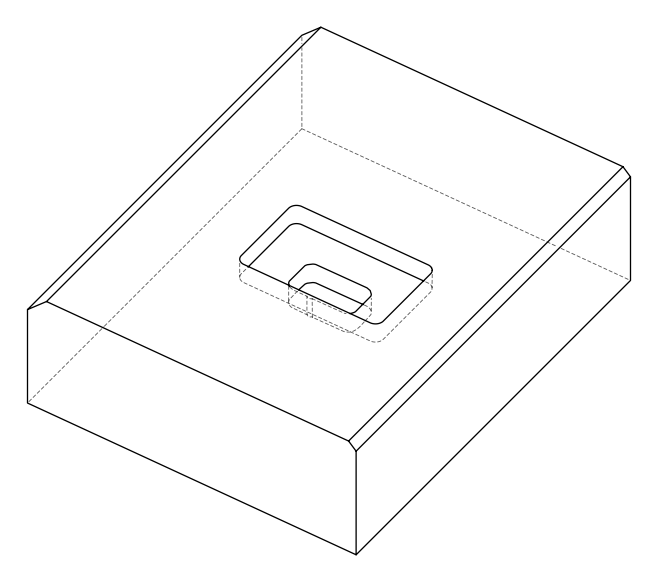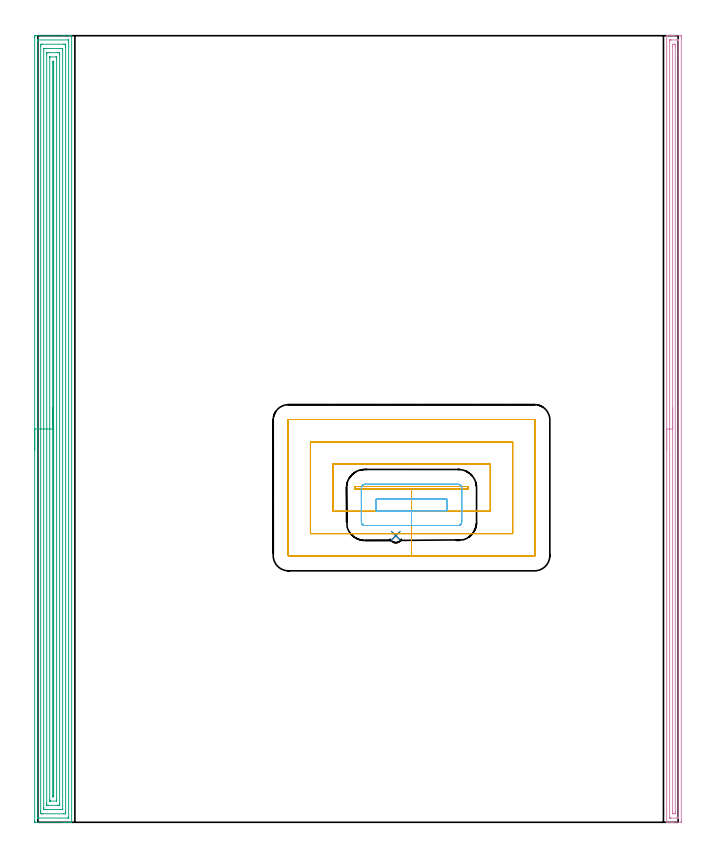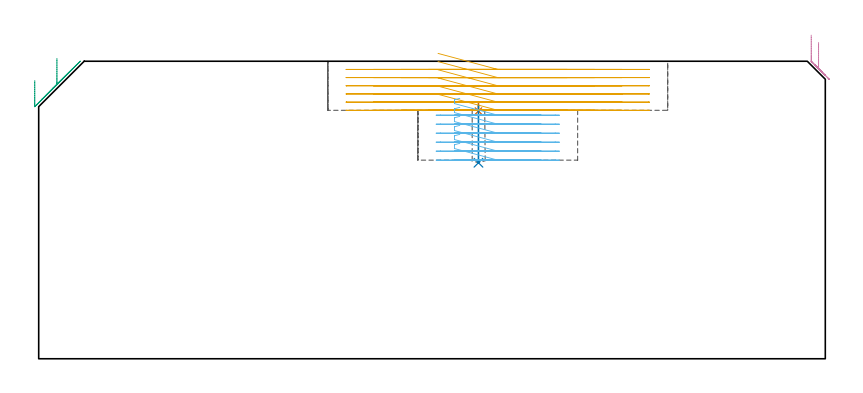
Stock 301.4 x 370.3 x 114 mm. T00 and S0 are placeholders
(PLAN: 6 operations, 3 tool changes, 45.6 min)
(1 SPOT_DRILL | STEP1POCKET | NXT0321_9005460120000 | 0.03 min | 1996 mm3)
(2 DRILL_BLIND_HOLE_INTO_CENTER | STEP1POCKET | NXT0301_036 | 0.09 min | 651 mm3)
(3 AREA_MILL | FG_CHAMFER_SURFACE | UGT0205_001 | 20.94 min | 56054 mm3)
(4 AREA_MILL_1 | FG_CHAMFER_SURFACE_1 | UGT0205_001 | 9.07 min | 8815 mm3)
(5 MILL_RECTANGULAR_POCKET | POCKET_RECTANGULAR_STRAIGHT | UGT0201_132 | Follow Part, ap 3.5, ae 75% | 12.25 min | 188607 mm3)
(6 MILL_RECTANGULAR_POCKET_1 | POCKET_RECTANGULAR_STRAIGHT_1 | UGT0201_132 | Follow Part, ap 3.5, ae 75% | 3.2 min | 37269 mm3)
(TOOL NXT0321_9005460120000 | NC Spot Drill, 142deg, 12mm, Carbide, Uncoated | D12 PA142 FL30 Z2)
(TOOL NXT0301_036 | Carbide Drill 6.5mm [860.1-0650-033A1-MM 2214] | D6.5 PA140 FL53 Z2)
(TOOL UGT0205_001 | Chamfer Mill 20 x 3 x 45 deg. | D20 FL50 Z2)
(TOOL UGT0201_132 | Carbide End Mill 14.0 | D14 FL30 Z4)
(OP 1 SPOT_DRILL)
G17 G21 G94 G90
T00 M6
G54
G17 G0 G90 X168.5 Y134.9 S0 M3
G43 Z124. H0
G94 G81 G98 Z94.92 F250. R98.2
G80
M5
M2
(OP 2 DRILL_BLIND_HOLE_INTO_CENTER)
G17 G21 G94 G90
T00 M6
G54
G17 G0 G90 X168.5 Y134.9 S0 M3
G43 Z124. H1
G94 G81 G98 Z75.1 F250. R97.2
G80
M5
M2
(OP 3 AREA_MILL)
G17 G21 G94 G90
T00 M6
G54
G17 G0 G90 X-1.5 Y175.15 S1061 M3
G43 Z124. H0
Z106.6
G94 G1 Y175.188 Z105.728 F250.
Y175.302 Z104.864
Y175.491 Z104.012
Y175.753 Z103.18
Y176.087 Z102.374
Y176.49 Z101.6
Y176.958 Z100.864
Y177.49 Z100.172
Y178.079 Z99.529
Y178.722 Z98.94
Y179.414 Z98.408
Y180.15 Z97.94
Y180.924 Z97.537
Y181.73 Z97.203
Y182.562 Z96.941
Y183.414 Z96.752
Y184.278 Z96.638
Y185.15 Z96.6
X-1.499 Y369.678 Z96.601
X-1.496 Y370.059 Z96.602
X-1.493 Y370.29 Z96.605
X-1.123 Y370.295 Z96.974
X-0.514 Y370.3 Z97.584
X12.285 Z110.381
X14.304 Z112.4
X14.647 Z112.742
X15.332 Z113.432
X15.605 Z113.705
X15.755 Y370.297 Z113.847
X15.897 Y370.29 Z113.988
X15.9 Y370.125 Z114.
Y0.175
X15.898 Y0.01 Z113.989
X15.755 Y0.003 Z113.847
X15.605 Y0. Z113.705
X15.332 Z113.431
X14.647 Z112.742
X13.428 Z111.525
X12.895 Z110.989
X12.285 Z110.381
X-1.123 Z96.974
X-1.393 Y0.003 Z96.704
X-1.492 Y0.01 Z96.606
X-1.499 Y0.111 Z96.599
X-1.5 Y0.622 Z96.6
Y185.15
X-0.086 Z98.014
X-0.085 Y367.726 Z98.015
X-0.084 Y367.891 Z98.016
X-0.079 Y368.255 Z98.021
X-0.077 Y368.29 Z98.023
X-0.012 Y368.294 Z98.088
X0.095 Y368.298 Z98.195
X0.229 Y368.3 Z98.329
X14.247 Y368.299 Z112.347
X14.422 Y368.295 Z112.522
X14.454 Y368.291 Z112.554
X14.479 Y368.285 Z112.579
X14.48 Y368.245 Z112.58
X14.484 Y368.057 Z112.584
X14.485 Y367.891 Z112.585
X14.486 Y367.162 Z112.586
X14.485 Y2.574 Z112.585
X14.484 Y2.409 Z112.584
X14.479 Y2.045 Z112.579
X14.477 Y2.01 Z112.577
X14.412 Y2.006 Z112.512
X14.305 Y2.003 Z112.405
X14.171 Y2. Z112.271
X0.153 Y2.001 Z98.253
X-0.022 Y2.005 Z98.078
X-0.054 Y2.009 Z98.046
X-0.079 Y2.015 Z98.021
X-0.08 Y2.055 Z98.02
X-0.084 Y2.243 Z98.016
X-0.085 Y2.409 Z98.015
X-0.086 Y3.138 Z98.014
Y185.15
X1.328 Z99.428
X1.329 Y365.39 Z99.429
X1.334 Y366.104 Z99.434
X1.335 Y366.277 Z99.435
X1.505 Y366.29 Z99.605
X2.19 Y366.299 Z100.29
X12.019 Y366.3 Z110.119
X12.706 Y366.297 Z110.806
X12.895 Y366.29 Z110.995
X13.065 Y366.275 Z111.165
X13.068 Y366.104 Z111.168
X13.07 Y365.925 Z111.17
X13.071 Y365.21 Z111.171
Y365.03
Y4.91
X13.066 Y4.196 Z111.166
X13.064 Y4.023 Z111.164
X12.895 Y4.01 Z110.995
X12.21 Y4.001 Z110.31
X2.381 Y4. Z100.481
X1.694 Y4.003 Z99.794
X1.505 Y4.01 Z99.605
X1.335 Y4.025 Z99.435
X1.332 Y4.196 Z99.432
X1.33 Y4.375 Z99.43
X1.329 Y5.09 Z99.429
X1.328 Y5.27 Z99.428
Y185.15
X2.743 Z100.843
Y363.948
X2.745 Y364.123 Z100.845
X2.75 Y364.262 Z100.85
X2.753 Y364.291 Z100.853
X2.774 Y364.294 Z100.874
X2.828 Y364.297 Z100.928
X3.257 Y364.3 Z101.357
X11.159 Z109.259
X11.569 Y364.29 Z109.669
X11.651 Y364.276 Z109.751
X11.654 Y364.218 Z109.754
X11.656 Y364.156 Z109.756
X11.657 Y363.792 Z109.757
Y363.423
Y6.352
X11.655 Y6.177 Z109.755
X11.65 Y6.038 Z109.75
X11.647 Y6.009 Z109.747
X11.625 Y6.006 Z109.725
X11.572 Y6.003 Z109.672
X11.143 Y6. Z109.243
X3.241 Z101.341
X2.831 Y6.01 Z100.931
X2.749 Y6.024 Z100.849
X2.746 Y6.082 Z100.846
X2.744 Y6.144 Z100.844
X2.743 Y6.508 Z100.843
Y6.877
Y185.15
X4.157 Z102.257
Y361.636
X4.161 Y362.071 Z102.261
X4.164 Y362.279 Z102.264
X4.368 Y362.291 Z102.468
X5.01 Y362.298 Z103.11
X5.235 Y362.3 Z103.335
X9.39 Y362.299 Z107.49
X9.617 Y362.298 Z107.717
X10.125 Y362.29 Z108.225
X10.236 Y362.275 Z108.336
X10.243 Y361.636 Z108.343
Y8.664
X10.239 Y8.229 Z108.339
X10.236 Y8.021 Z108.336
X10.032 Y8.009 Z108.132
X9.39 Y8.002 Z107.49
X9.165 Y8. Z107.265
X5.01 Y8.001 Z103.11
X4.783 Y8.002 Z102.883
X4.275 Y8.01 Z102.375
X4.164 Y8.025 Z102.264
X4.157 Y8.664 Z102.257
Y185.15
X5.571 Z103.671
Y359.849
X5.572 Y360.168 Z103.672
X5.576 Y360.276 Z103.676
X5.578 Y360.288 Z103.678
X5.583 Y360.292 Z103.683
X5.61 Y360.296 Z103.71
X5.665 Y360.299 Z103.765
X8.514 Z106.614
X8.662 Y360.298 Z106.762
X8.779 Y360.294 Z106.879
X8.814 Y360.29 Z106.914
X8.822 Y360.283 Z106.922
X8.824 Y360.261 Z106.924
X8.827 Y360.17 Z106.927
X8.828 Y359.849 Z106.928
X8.829 Y359.528 Z106.929
Y10.451
X8.827 Y10.132 Z106.927
X8.824 Y10.024 Z106.924
X8.822 Y10.012 Z106.922
X8.817 Y10.008 Z106.917
X8.79 Y10.004 Z106.89
X8.735 Y10.001 Z106.835
X5.886 Z103.986
X5.738 Y10.002 Z103.838
X5.621 Y10.006 Z103.721
X5.586 Y10.01 Z103.686
X5.578 Y10.017 Z103.678
X5.576 Y10.039 Z103.676
X5.573 Y10.13 Z103.673
X5.571 Y10.451 Z103.671
Y10.772
Y185.15
X6.985 Z105.085
X6.986 Y357.833 Z105.086
X6.989 Y358.062 Z105.089
X6.992 Y358.134 Z105.092
X7.406 Y358.298 Z105.506
X7.409 Y358.296 Z105.509
X7.412 Y358.292 Z105.512
X7.414 Y358.062 Z105.514
Y12.467
X7.412 Y12.238 Z105.512
X7.408 Y12.028 Z105.508
X7.316 Y12.01 Z105.416
X6.995 Y12.001 Z105.095
X6.991 Y12.004 Z105.091
X6.988 Y12.008 Z105.088
X6.986 Y12.238 Z105.086
X6.985 Y12.466 Z105.085
Y185.15
Y186.022 Z105.123
Y186.886 Z105.237
Y187.738 Z105.426
Y188.57 Z105.688
Y189.376 Z106.022
Y190.15 Z106.425
Y190.886 Z106.894
Y191.578 Z107.425
Y192.221 Z108.014
Y192.81 Z108.657
Y193.342 Z109.35
Y193.81 Z110.085
Y194.213 Z110.859
Y194.547 Z111.665
Y194.809 Z112.497
Y194.998 Z113.349
Y195.112 Z114.214
Y195.15 Z115.085
G0 Z124.
M5
M2
(OP 4 AREA_MILL_1)
G17 G21 G94 G90
T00 M6
G54
G17 G0 G90 X296. Y175.15 S1061 M3
G43 Z124. H0
G94 G1 Y175.188 Z123.128 F250.
Y175.302 Z122.263
Y175.491 Z121.412
Y175.753 Z120.58
Y176.087 Z119.774
Y176.49 Z119.
Y176.958 Z118.264
Y177.49 Z117.572
Y178.079 Z116.929
Y178.722 Z116.339
Y179.414 Z115.808
Y180.15 Z115.34
Y180.924 Z114.937
Y181.73 Z114.603
Y182.562 Z114.341
Y183.414 Z114.152
Y184.278 Z114.038
Y185.15 Z114.
Y370.125
X296.002 Y370.29 Z113.988
X296.147 Y370.298 Z113.845
X296.299 Y370.3 Z113.701
X296.573 Z113.426
X297.259 Z112.736
X298.478 Z111.519
X299.012 Z110.983
X299.621 Z110.374
X302.251 Z107.746
X302.518 Y370.297 Z107.479
X302.892 Y370.29 Z107.105
X302.897 Y370.065 Z107.102
X302.899 Y369.678 Z107.101
X302.9 Y369.289 Z107.1
X302.899 Y0.622 Z107.101
X302.897 Y0.235
X302.892 Y0.01 Z107.105
X302.518 Y0. Z107.479
X299.012 Z110.983
X298.478 Z111.519
X298.135 Z111.861
X297.601 Z112.395
X297.259 Z112.736
X296.299 Z113.701
X296.147 Y0.002 Z113.845
X296.002 Y0.01 Z113.988
X296. Y0.175 Z114.
Y185.15
X297.414 Z112.586
X297.415 Y367.732 Z112.585
X297.416 Y367.891 Z112.584
X297.421 Y368.257 Z112.579
X297.428 Y368.29 Z112.572
X297.494 Y368.294 Z112.506
X297.601 Y368.298 Z112.399
X297.734 Y368.3 Z112.266
X298.135 Z111.865
X300.765 Z109.235
X301.241 Z108.759
X301.42 Y368.296 Z108.58
X301.452 Y368.293 Z108.548
X301.479 Y368.287 Z108.521
X301.481 Y368.246 Z108.519
X301.485 Y368.051 Z108.515
X301.486 Y361.471 Z108.514
X301.485 Y2.568 Z108.515
X301.484 Y2.409 Z108.516
X301.479 Y2.043 Z108.521
X301.472 Y2.01 Z108.528
X301.406 Y2.006 Z108.594
X301.299 Y2.002 Z108.701
X301.165 Y2. Z108.835
X300.765 Z109.235
X298.135 Z111.865
X297.659 Z112.341
X297.48 Y2.004 Z112.52
X297.448 Y2.007 Z112.552
X297.421 Y2.013 Z112.579
X297.419 Y2.054 Z112.581
X297.415 Y2.249 Z112.585
X297.414 Y8.832 Z112.586
Y185.15
X298.828 Z111.172
X298.829 Y365.397 Z111.171
X298.834 Y366.104 Z111.166
X298.835 Y366.284 Z111.165
X299.012 Y366.29 Z110.988
X299.7 Y366.296 Z110.3
X299.888 Y366.29 Z110.112
X300.065 Y366.281 Z109.935
X300.068 Y366.104 Z109.932
X300.07 Y365.919 Z109.93
X300.071 Y365.21 Z109.929
Y365.024
Y4.903
X300.066 Y4.196 Z109.934
X300.064 Y4.016 Z109.936
X299.888 Y4.01 Z110.112
X299.2 Y4.004 Z110.8
X299.012 Y4.01 Z110.988
X298.835 Y4.019 Z111.165
X298.832 Y4.196 Z111.168
X298.83 Y4.381 Z111.17
X298.829 Y5.09 Z111.171
X298.828 Y5.276 Z111.172
Y185.15
Y186.022 Z111.21
Y186.886 Z111.324
Y187.738 Z111.512
Y188.57 Z111.775
Y189.376 Z112.109
Y190.15 Z112.511
Y190.886 Z112.98
Y191.578 Z113.511
Y192.221 Z114.101
Y192.81 Z114.744
Y193.342 Z115.436
Y193.81 Z116.172
Y194.213 Z116.945
Y194.547 Z117.751
Y194.809 Z118.583
Y194.998 Z119.435
Y195.112 Z120.3
Y195.15 Z121.172
G0 Z124.
M5
M2
(OP 5 MILL_RECTANGULAR_POCKET)
G17 G21 G94 G90
T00 M6
G54
G17 G0 G90 X153.01 Y156.9 S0 M3
G43 Z124. H0
Z117.
G94 G1 X175.9 Z110.867 F250.
X202.5 F500.
Y158.1
X149.3
Y156.9
X175.9
Y146.4
X213.
Y168.6
X138.8
Y146.4
X175.9
Y135.9
X223.5
Y179.1
X128.3
Y135.9
X175.9
Y125.4
X233.8
G3 X234. Y125.6 R0.2
G1 Y189.4
G3 X233.8 Y189.6 R0.2
G1 X118.
G3 X117.8 Y189.4 R0.2
G1 Y125.6
G3 X118. Y125.4 R0.2
G1 X175.9
X176.9
G0 X153.01 Y156.9 Z113.867
G1 X175.9 Z107.733 F250.
X202.5 F500.
Y158.1
X149.3
Y156.9
X175.9
Y146.4
X213.
Y168.6
X138.8
Y146.4
X175.9
Y135.9
X223.5
Y179.1
X128.3
Y135.9
X175.9
Y125.4
X233.8
G3 X234. Y125.6 R0.2
G1 Y189.4
G3 X233.8 Y189.6 R0.2
G1 X118.
G3 X117.8 Y189.4 R0.2
G1 Y125.6
G3 X118. Y125.4 R0.2
G1 X175.9
X176.9
G0 X153.01 Y156.9 Z110.733
G1 X175.9 Z104.6 F250.
X202.5 F500.
Y158.1
X149.3
Y156.9
X175.9
Y146.4
X213.
Y168.6
X138.8
Y146.4
X175.9
Y135.9
X223.5
Y179.1
X128.3
Y135.9
X175.9
Y125.4
X233.8
G3 X234. Y125.6 R0.2
G1 Y189.4
G3 X233.8 Y189.6 R0.2
G1 X118.
G3 X117.8 Y189.4 R0.2
G1 Y125.6
G3 X118. Y125.4 R0.2
G1 X175.9
X176.9
G0 X153.01 Y156.9 Z107.6
G1 X175.9 Z101.467 F250.
X202.5 F500.
Y158.1
X149.3
Y156.9
X175.9
Y146.4
X213.
Y168.6
X138.8
Y146.4
X175.9
Y135.9
X223.5
Y179.1
X128.3
Y135.9
X175.9
Y125.4
X233.8
G3 X234. Y125.6 R0.2
G1 Y189.4
G3 X233.8 Y189.6 R0.2
G1 X118.
G3 X117.8 Y189.4 R0.2
G1 Y125.6
G3 X118. Y125.4 R0.2
G1 X175.9
X176.9
G0 X153.01 Y156.9 Z104.467
G1 X175.9 Z98.333 F250.
X202.5 F500.
Y158.1
X149.3
Y156.9
X175.9
Y146.4
X213.
Y168.6
X138.8
Y146.4
X175.9
Y135.9
X223.5
Y179.1
X128.3
Y135.9
X175.9
Y125.4
X233.8
G3 X234. Y125.6 R0.2
G1 Y189.4
G3 X233.8 Y189.6 R0.2
G1 X118.
G3 X117.8 Y189.4 R0.2
G1 Y125.6
G3 X118. Y125.4 R0.2
G1 X175.9
X176.9
G0 X153.01 Y156.9 Z101.333
G1 X175.9 Z95.2 F250.
X202.5 F500.
Y158.1
X149.3
Y156.9
X175.9
Y146.4
X213.
Y168.6
X138.8
Y146.4
X175.9
Y135.9
X223.5
Y179.1
X128.3
Y135.9
X175.9
Y125.4
X233.8
G3 X234. Y125.6 R0.2
G1 Y189.4
G3 X233.8 Y189.6 R0.2
G1 X118.
G3 X117.8 Y189.4 R0.2
G1 Y125.6
G3 X118. Y125.4 R0.2
G1 X175.9
X176.9
G0 Z124.
M5
M2
(OP 6 MILL_RECTANGULAR_POCKET_1)
G17 G21 G94 G90
T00 M6
G54
G17 G0 G90 X161.355 Y152.1 S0 M3
G43 Z124. H0
Z99.773
G94 G1 X159.3 Z99.222 F250.
Y146.7 Z97.775
X166.109 Z95.951
X175.9 Z93.327
X192.5 F500.
Y152.1
X159.3
Y146.7
X166.109
X175.9
Y139.7
X197.9
G3 X199.5 Y141.3 R1.6
G1 Y157.5
G3 X197.9 Y159.1 R1.6
G1 X153.9
G3 X152.3 Y157.5 R1.6
G1 Y141.3
G3 X153.9 Y139.7 R1.6
G1 X175.9
X176.9
G0 X161.355 Y152.1 Z96.327
G1 X159.3 Z95.777 F250.
Y146.7 Z94.33
X166.109 Z92.505
X175.9 Z89.882
X192.5 F500.
Y152.1
X159.3
Y146.7
X166.109
X175.9
Y139.7
X197.9
G3 X199.5 Y141.3 R1.6
G1 Y157.5
G3 X197.9 Y159.1 R1.6
G1 X153.9
G3 X152.3 Y157.5 R1.6
G1 Y141.3
G3 X153.9 Y139.7 R1.6
G1 X175.9
X176.9
G0 X161.355 Y152.1 Z92.882
G1 X159.3 Z92.331 F250.
Y146.7 Z90.884
X166.109 Z89.06
X175.9 Z86.436
X192.5 F500.
Y152.1
X159.3
Y146.7
X166.109
X175.9
Y139.7
X197.9
G3 X199.5 Y141.3 R1.6
G1 Y157.5
G3 X197.9 Y159.1 R1.6
G1 X153.9
G3 X152.3 Y157.5 R1.6
G1 Y141.3
G3 X153.9 Y139.7 R1.6
G1 X175.9
X176.9
G0 X161.355 Y152.1 Z89.436
G1 X159.3 Z88.886 F250.
Y146.7 Z87.439
X166.109 Z85.614
X175.9 Z82.991
X192.5 F500.
Y152.1
X159.3
Y146.7
X166.109
X175.9
Y139.7
X197.9
G3 X199.5 Y141.3 R1.6
G1 Y157.5
G3 X197.9 Y159.1 R1.6
G1 X153.9
G3 X152.3 Y157.5 R1.6
G1 Y141.3
G3 X153.9 Y139.7 R1.6
G1 X175.9
X176.9
G0 X161.355 Y152.1 Z85.991
G1 X159.3 Z85.44 F250.
Y146.7 Z83.993
X166.109 Z82.169
X175.9 Z79.545
X192.5 F500.
Y152.1
X159.3
Y146.7
X166.109
X175.9
Y139.7
X197.9
G3 X199.5 Y141.3 R1.6
G1 Y157.5
G3 X197.9 Y159.1 R1.6
G1 X153.9
G3 X152.3 Y157.5 R1.6
G1 Y141.3
G3 X153.9 Y139.7 R1.6
G1 X175.9
X176.9
G0 X161.355 Y152.1 Z82.545
G1 X159.3 Z81.995 F250.
Y146.7 Z80.548
X166.109 Z78.723
X175.9 Z76.1
X192.5 F500.
Y152.1
X159.3
Y146.7
X166.109
X175.9
Y139.7
X197.9
G3 X199.5 Y141.3 R1.6
G1 Y157.5
G3 X197.9 Y159.1 R1.6
G1 X153.9
G3 X152.3 Y157.5 R1.6
G1 Y141.3
G3 X153.9 Y139.7 R1.6
G1 X175.9
X176.9
G0 Z124.
M5
M2
